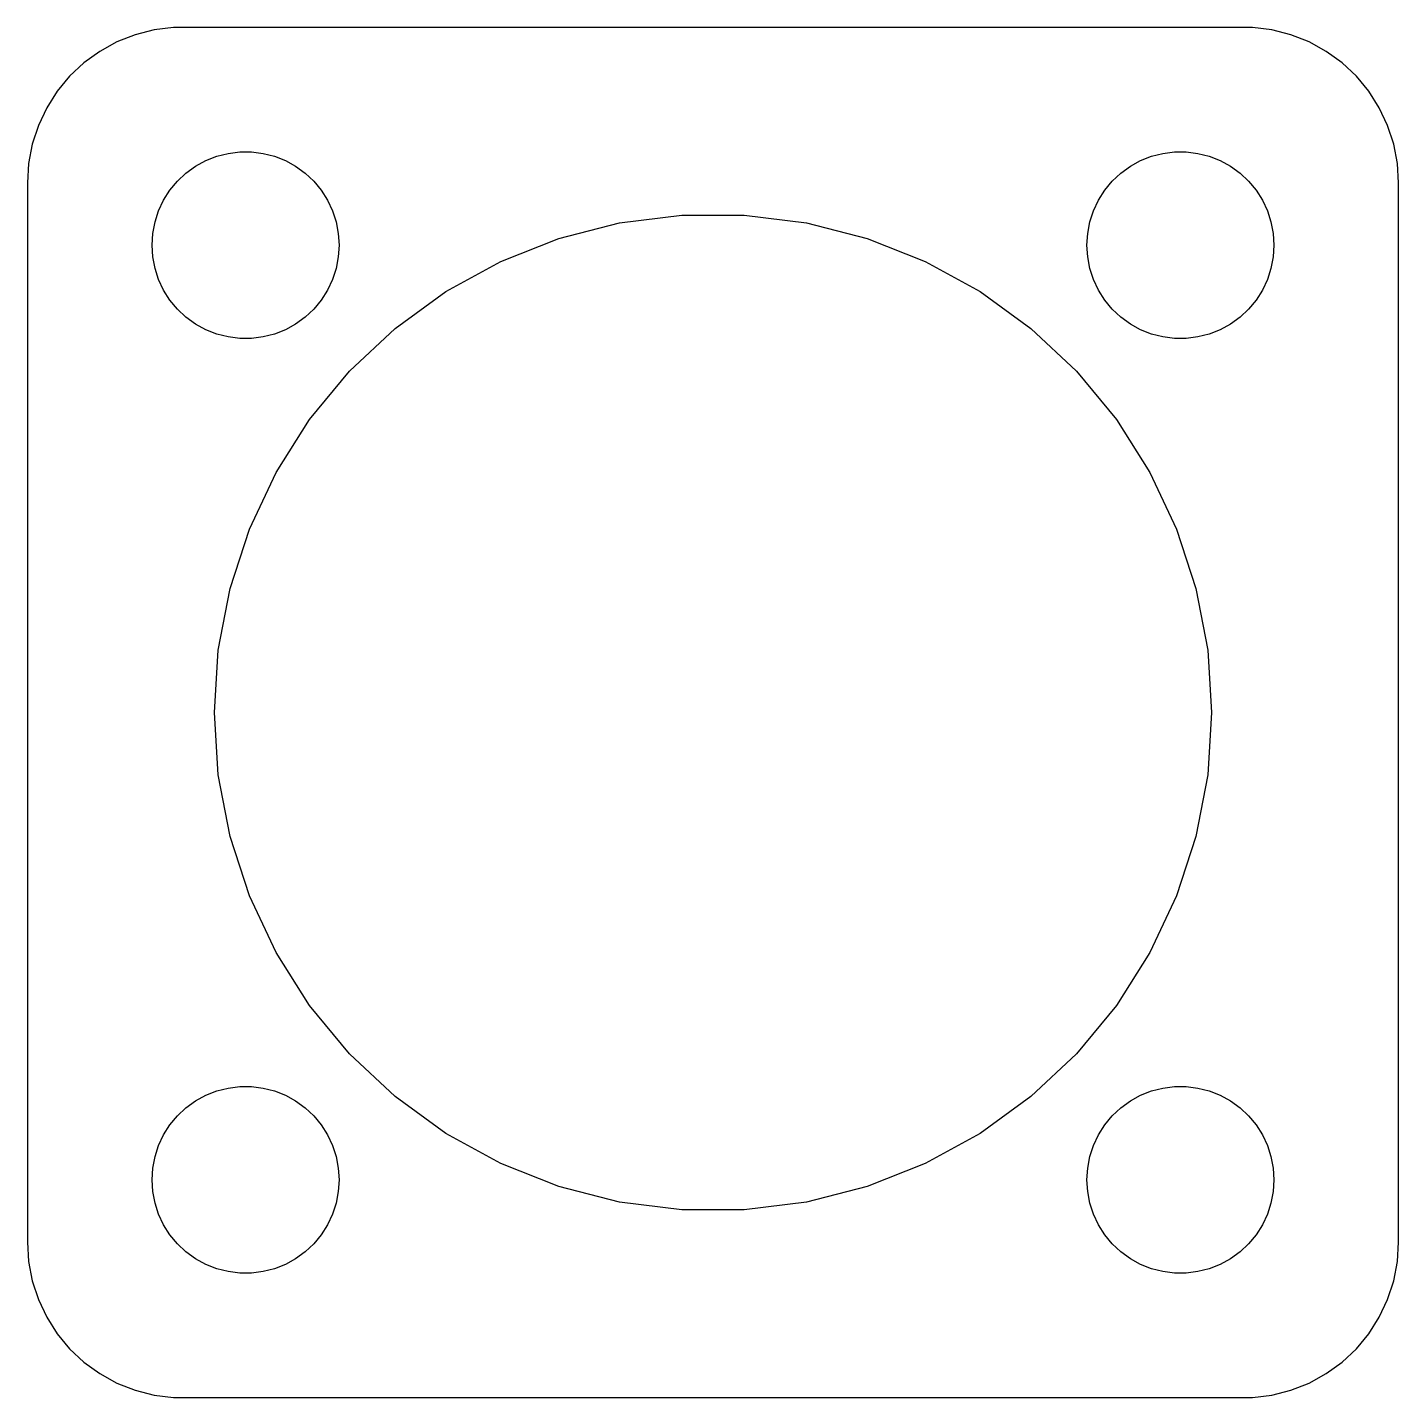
# Model space of a CAD drawing. Header units: metres. Extents: x -22 to 22, y -22 to 22.
import ezdxf

# ---------------------------------------------------------------- set-up
doc = ezdxf.new("R2010")
doc.units = ezdxf.units.M

msp = doc.modelspace()

# ---------------------------------------------------------------- linework, layer by layer
for p, q in [((-18.5451, 21.7553), (-19.1289, 21.5241)), ((-17.9369, 21.9114), (-18.5451, 21.7553)), ((-17.3139, 21.9901), (-17.9369, 21.9114)), ((17.3139, 21.9901), (-17.3139, 21.9901)), ((17.9369, 21.9114), (17.3139, 21.9901)), ((18.5451, 21.7553), (17.9369, 21.9114)), ((19.1289, 21.5241), (18.5451, 21.7553)), ((-19.6791, 21.2216), (-20.1871, 20.8526)), ((-19.1289, 21.5241), (-19.6791, 21.2216)), ((19.6791, 21.2216), (19.1289, 21.5241)), ((20.1871, 20.8526), (19.6791, 21.2216)), ((-20.1871, 20.8526), (-20.6448, 20.4227)), ((20.6448, 20.4227), (20.1871, 20.8526)), ((-20.6448, 20.4227), (-21.0451, 19.9389)), ((21.0451, 19.9389), (20.6448, 20.4227)), ((-21.0451, 19.9389), (-21.3815, 19.4088)), ((21.3815, 19.4088), (21.0451, 19.9389)), ((-21.3815, 19.4088), (-21.6489, 18.8406)), ((21.6489, 18.8406), (21.3815, 19.4088)), ((-21.6489, 18.8406), (-21.8429, 18.2434)), ((21.8429, 18.2434), (21.6489, 18.8406)), ((-21.8429, 18.2434), (-21.9606, 17.6267)), ((21.9606, 17.6267), (21.8429, 18.2434)), ((-21.9606, 17.6267), (-22, 17)), ((-16.6075, 17.533), (-16.2773, 17.7145)), ((-16.2773, 17.7145), (-15.927, 17.8532)), ((-15.927, 17.8532), (-15.5621, 17.9469)), ((-15.5621, 17.9469), (-15.1884, 17.9941)), ((-15.1884, 17.9941), (-14.8116, 17.9941)), ((-14.8116, 17.9941), (-14.4379, 17.9469)), ((-14.4379, 17.9469), (-14.0729, 17.8532)), ((-14.0729, 17.8532), (-13.7227, 17.7145)), ((-13.7227, 17.7145), (-13.3925, 17.533)), ((13.3925, 17.533), (13.7227, 17.7145)), ((13.7227, 17.7145), (14.0729, 17.8532)), ((14.0729, 17.8532), (14.4379, 17.9469)), ((14.4379, 17.9469), (14.8116, 17.9941)), ((14.8116, 17.9941), (15.1884, 17.9941)), ((15.1884, 17.9941), (15.5621, 17.9469)), ((15.5621, 17.9469), (15.927, 17.8532)), ((15.927, 17.8532), (16.2773, 17.7145)), ((16.2773, 17.7145), (16.6075, 17.533)), ((22, 17), (21.9606, 17.6267)), ((-17.1869, 17.0536), (-16.9123, 17.3115)), ((-16.9123, 17.3115), (-16.6075, 17.533)), ((-13.3925, 17.533), (-13.0877, 17.3115)), ((-13.0877, 17.3115), (-12.8131, 17.0536)), ((12.8131, 17.0536), (13.0877, 17.3115)), ((13.0877, 17.3115), (13.3925, 17.533)), ((16.6075, 17.533), (16.9123, 17.3115)), ((16.9123, 17.3115), (17.1869, 17.0536)), ((-22, 17), (-22, -17)), ((-17.6289, 16.4453), (-17.427, 16.7634)), ((-17.427, 16.7634), (-17.1869, 17.0536)), ((-12.8131, 17.0536), (-12.5729, 16.7634)), ((-12.5729, 16.7634), (-12.3711, 16.4453)), ((12.3711, 16.4453), (12.5729, 16.7634)), ((12.5729, 16.7634), (12.8131, 17.0536)), ((17.1869, 17.0536), (17.427, 16.7634)), ((17.427, 16.7634), (17.6289, 16.4453)), ((22, -17), (22, 17)), ((-17.7893, 16.1044), (-17.6289, 16.4453)), ((-12.3711, 16.4453), (-12.2107, 16.1044)), ((12.2107, 16.1044), (12.3711, 16.4453)), ((17.6289, 16.4453), (17.7893, 16.1044)), ((-17.9057, 15.7461), (-17.7893, 16.1044)), ((-12.2107, 16.1044), (-12.0942, 15.7461)), ((-2.99809, 15.7166), (-1.00464, 15.9684)), ((-1.00464, 15.9684), (1.00464, 15.9684)), ((1.00464, 15.9684), (2.99809, 15.7166)), ((12.0942, 15.7461), (12.2107, 16.1044)), ((17.7893, 16.1044), (17.9057, 15.7461)), ((-17.9763, 15.376), (-17.9057, 15.7461)), ((-12.0942, 15.7461), (-12.0237, 15.376)), ((-4.94426, 15.2169), (-2.99809, 15.7166)), ((2.99809, 15.7166), (4.94426, 15.2169)), ((12.0237, 15.376), (12.0942, 15.7461)), ((17.9057, 15.7461), (17.9763, 15.376)), ((-18, 15), (-17.9763, 15.376)), ((-17.9763, 14.624), (-18, 15)), ((-12.0237, 15.376), (-12, 15)), ((-12, 15), (-12.0237, 14.624)), ((-6.81245, 14.4772), (-4.94426, 15.2169)), ((4.94426, 15.2169), (6.81245, 14.4772)), ((12, 15), (12.0237, 15.376)), ((12.0237, 14.624), (12, 15)), ((17.9763, 15.376), (18, 15)), ((18, 15), (17.9763, 14.624)), ((-17.9057, 14.2539), (-17.9763, 14.624)), ((-12.0237, 14.624), (-12.0942, 14.2539)), ((12.0942, 14.2539), (12.0237, 14.624)), ((17.9763, 14.624), (17.9057, 14.2539)), ((-17.7893, 13.8956), (-17.9057, 14.2539)), ((-12.0942, 14.2539), (-12.2107, 13.8956)), ((-8.57323, 13.5092), (-6.81245, 14.4772)), ((6.81245, 14.4772), (8.57323, 13.5092)), ((12.2107, 13.8956), (12.0942, 14.2539)), ((17.9057, 14.2539), (17.7893, 13.8956)), ((-17.6289, 13.5547), (-17.7893, 13.8956)), ((-12.2107, 13.8956), (-12.3711, 13.5547)), ((12.3711, 13.5547), (12.2107, 13.8956)), ((17.7893, 13.8956), (17.6289, 13.5547)), ((-17.427, 13.2366), (-17.6289, 13.5547)), ((-17.1869, 12.9464), (-17.427, 13.2366)), ((-12.5729, 13.2366), (-12.8131, 12.9464)), ((-12.3711, 13.5547), (-12.5729, 13.2366)), ((-10.1988, 12.3282), (-8.57323, 13.5092)), ((8.57323, 13.5092), (10.1988, 12.3282)), ((12.5729, 13.2366), (12.3711, 13.5547)), ((12.8131, 12.9464), (12.5729, 13.2366)), ((17.427, 13.2366), (17.1869, 12.9464)), ((17.6289, 13.5547), (17.427, 13.2366)), ((-16.9123, 12.6884), (-17.1869, 12.9464)), ((-12.8131, 12.9464), (-13.0877, 12.6884)), ((13.0877, 12.6884), (12.8131, 12.9464)), ((17.1869, 12.9464), (16.9123, 12.6884)), ((-16.6075, 12.467), (-16.9123, 12.6884)), ((-16.2773, 12.2855), (-16.6075, 12.467)), ((-13.3925, 12.467), (-13.7227, 12.2855)), ((-13.0877, 12.6884), (-13.3925, 12.467)), ((-11.6635, 10.9527), (-10.1988, 12.3282)), ((10.1988, 12.3282), (11.6635, 10.9527)), ((13.3925, 12.467), (13.0877, 12.6884)), ((13.7227, 12.2855), (13.3925, 12.467)), ((16.6075, 12.467), (16.2773, 12.2855)), ((16.9123, 12.6884), (16.6075, 12.467)), ((-15.927, 12.1468), (-16.2773, 12.2855)), ((-15.5621, 12.0531), (-15.927, 12.1468)), ((-15.1884, 12.0059), (-15.5621, 12.0531)), ((-14.8116, 12.0059), (-15.1884, 12.0059)), ((-14.4379, 12.0531), (-14.8116, 12.0059)), ((-14.0729, 12.1468), (-14.4379, 12.0531)), ((-13.7227, 12.2855), (-14.0729, 12.1468)), ((14.0729, 12.1468), (13.7227, 12.2855)), ((14.4379, 12.0531), (14.0729, 12.1468)), ((14.8116, 12.0059), (14.4379, 12.0531)), ((15.1884, 12.0059), (14.8116, 12.0059)), ((15.5621, 12.0531), (15.1884, 12.0059)), ((15.927, 12.1468), (15.5621, 12.0531)), ((16.2773, 12.2855), (15.927, 12.1468)), ((-12.9443, 9.40456), (-11.6635, 10.9527)), ((11.6635, 10.9527), (12.9443, 9.40456)), ((-14.0209, 7.70805), (-12.9443, 9.40456)), ((12.9443, 9.40456), (14.0209, 7.70805)), ((-14.8764, 5.88998), (-14.0209, 7.70805)), ((14.0209, 7.70805), (14.8764, 5.88998)), ((-15.4973, 3.97903), (-14.8764, 5.88998)), ((14.8764, 5.88998), (15.4973, 3.97903)), ((-15.8738, 2.00533), (-15.4973, 3.97903)), ((15.4973, 3.97903), (15.8738, 2.00533)), ((-16, 0), (-15.8738, 2.00533)), ((15.8738, 2.00533), (16, 0)), ((-15.8738, -2.00533), (-16, 0)), ((16, 0), (15.8738, -2.00533)), ((-15.4973, -3.97903), (-15.8738, -2.00533)), ((15.8738, -2.00533), (15.4973, -3.97903)), ((-14.8764, -5.88998), (-15.4973, -3.97903)), ((15.4973, -3.97903), (14.8764, -5.88998)), ((-14.0209, -7.70805), (-14.8764, -5.88998)), ((14.8764, -5.88998), (14.0209, -7.70805)), ((-12.9443, -9.40456), (-14.0209, -7.70805)), ((14.0209, -7.70805), (12.9443, -9.40456)), ((-11.6635, -10.9527), (-12.9443, -9.40456)), ((12.9443, -9.40456), (11.6635, -10.9527)), ((-10.1988, -12.3282), (-11.6635, -10.9527)), ((11.6635, -10.9527), (10.1988, -12.3282)), ((-16.6075, -12.467), (-16.2773, -12.2855)), ((-16.2773, -12.2855), (-15.927, -12.1468)), ((-15.927, -12.1468), (-15.5621, -12.0531)), ((-15.5621, -12.0531), (-15.1884, -12.0059)), ((-15.1884, -12.0059), (-14.8116, -12.0059)), ((-14.8116, -12.0059), (-14.4379, -12.0531)), ((-14.4379, -12.0531), (-14.0729, -12.1468)), ((-14.0729, -12.1468), (-13.7227, -12.2855)), ((-13.7227, -12.2855), (-13.3925, -12.467)), ((13.3925, -12.467), (13.7227, -12.2855)), ((13.7227, -12.2855), (14.0729, -12.1468)), ((14.0729, -12.1468), (14.4379, -12.0531)), ((14.4379, -12.0531), (14.8116, -12.0059)), ((14.8116, -12.0059), (15.1884, -12.0059)), ((15.1884, -12.0059), (15.5621, -12.0531)), ((15.5621, -12.0531), (15.927, -12.1468)), ((15.927, -12.1468), (16.2773, -12.2855)), ((16.2773, -12.2855), (16.6075, -12.467)), ((-17.1869, -12.9464), (-16.9123, -12.6884)), ((-16.9123, -12.6884), (-16.6075, -12.467)), ((-13.3925, -12.467), (-13.0877, -12.6884)), ((-13.0877, -12.6884), (-12.8131, -12.9464)), ((-8.57323, -13.5092), (-10.1988, -12.3282)), ((10.1988, -12.3282), (8.57323, -13.5092)), ((12.8131, -12.9464), (13.0877, -12.6884)), ((13.0877, -12.6884), (13.3925, -12.467)), ((16.6075, -12.467), (16.9123, -12.6884)), ((16.9123, -12.6884), (17.1869, -12.9464)), ((-17.427, -13.2366), (-17.1869, -12.9464)), ((-12.8131, -12.9464), (-12.5729, -13.2366)), ((12.5729, -13.2366), (12.8131, -12.9464)), ((17.1869, -12.9464), (17.427, -13.2366)), ((-17.7893, -13.8956), (-17.6289, -13.5547)), ((-17.6289, -13.5547), (-17.427, -13.2366)), ((-12.5729, -13.2366), (-12.3711, -13.5547)), ((-12.3711, -13.5547), (-12.2107, -13.8956)), ((-6.81245, -14.4772), (-8.57323, -13.5092)), ((8.57323, -13.5092), (6.81245, -14.4772)), ((12.2107, -13.8956), (12.3711, -13.5547)), ((12.3711, -13.5547), (12.5729, -13.2366)), ((17.427, -13.2366), (17.6289, -13.5547)), ((17.6289, -13.5547), (17.7893, -13.8956)), ((-17.9057, -14.2539), (-17.7893, -13.8956)), ((-12.2107, -13.8956), (-12.0942, -14.2539)), ((12.0942, -14.2539), (12.2107, -13.8956)), ((17.7893, -13.8956), (17.9057, -14.2539)), ((-17.9763, -14.624), (-17.9057, -14.2539)), ((-12.0942, -14.2539), (-12.0237, -14.624)), ((-4.94426, -15.2169), (-6.81245, -14.4772)), ((6.81245, -14.4772), (4.94426, -15.2169)), ((12.0237, -14.624), (12.0942, -14.2539)), ((17.9057, -14.2539), (17.9763, -14.624)), ((-18, -15), (-17.9763, -14.624)), ((-12.0237, -14.624), (-12, -15)), ((12, -15), (12.0237, -14.624)), ((17.9763, -14.624), (18, -15)), ((-17.9763, -15.376), (-18, -15)), ((-17.9057, -15.7461), (-17.9763, -15.376)), ((-12.0237, -15.376), (-12.0942, -15.7461)), ((-12, -15), (-12.0237, -15.376)), ((-2.99809, -15.7166), (-4.94426, -15.2169)), ((4.94426, -15.2169), (2.99809, -15.7166)), ((12.0237, -15.376), (12, -15)), ((12.0942, -15.7461), (12.0237, -15.376)), ((17.9763, -15.376), (17.9057, -15.7461)), ((18, -15), (17.9763, -15.376)), ((-17.7893, -16.1044), (-17.9057, -15.7461)), ((-12.0942, -15.7461), (-12.2107, -16.1044)), ((-1.00464, -15.9684), (-2.99809, -15.7166)), ((2.99809, -15.7166), (1.00464, -15.9684)), ((12.2107, -16.1044), (12.0942, -15.7461)), ((17.9057, -15.7461), (17.7893, -16.1044)), ((-17.6289, -16.4453), (-17.7893, -16.1044)), ((-12.2107, -16.1044), (-12.3711, -16.4453)), ((1.00464, -15.9684), (-1.00464, -15.9684)), ((12.3711, -16.4453), (12.2107, -16.1044)), ((17.7893, -16.1044), (17.6289, -16.4453)), ((-17.427, -16.7634), (-17.6289, -16.4453)), ((-12.3711, -16.4453), (-12.5729, -16.7634)), ((12.5729, -16.7634), (12.3711, -16.4453)), ((17.6289, -16.4453), (17.427, -16.7634)), ((-22, -17), (-21.9606, -17.6267)), ((-17.1869, -17.0536), (-17.427, -16.7634)), ((-16.9123, -17.3115), (-17.1869, -17.0536)), ((-12.8131, -17.0536), (-13.0877, -17.3115)), ((-12.5729, -16.7634), (-12.8131, -17.0536)), ((12.8131, -17.0536), (12.5729, -16.7634)), ((13.0877, -17.3115), (12.8131, -17.0536)), ((17.1869, -17.0536), (16.9123, -17.3115)), ((17.427, -16.7634), (17.1869, -17.0536)), ((21.9606, -17.6267), (22, -17)), ((-16.6075, -17.533), (-16.9123, -17.3115)), ((-16.2773, -17.7145), (-16.6075, -17.533)), ((-13.3925, -17.533), (-13.7227, -17.7145)), ((-13.0877, -17.3115), (-13.3925, -17.533)), ((13.3925, -17.533), (13.0877, -17.3115)), ((13.7227, -17.7145), (13.3925, -17.533)), ((16.6075, -17.533), (16.2773, -17.7145)), ((16.9123, -17.3115), (16.6075, -17.533)), ((-21.9606, -17.6267), (-21.8429, -18.2434)), ((-15.927, -17.8532), (-16.2773, -17.7145)), ((-15.5621, -17.9469), (-15.927, -17.8532)), ((-15.1884, -17.9941), (-15.5621, -17.9469)), ((-14.8116, -17.9941), (-15.1884, -17.9941)), ((-14.4379, -17.9469), (-14.8116, -17.9941)), ((-14.0729, -17.8532), (-14.4379, -17.9469)), ((-13.7227, -17.7145), (-14.0729, -17.8532)), ((14.0729, -17.8532), (13.7227, -17.7145)), ((14.4379, -17.9469), (14.0729, -17.8532)), ((14.8116, -17.9941), (14.4379, -17.9469)), ((15.1884, -17.9941), (14.8116, -17.9941)), ((15.5621, -17.9469), (15.1884, -17.9941)), ((15.927, -17.8532), (15.5621, -17.9469)), ((16.2773, -17.7145), (15.927, -17.8532)), ((21.8429, -18.2434), (21.9606, -17.6267)), ((-21.8429, -18.2434), (-21.6489, -18.8406)), ((21.6489, -18.8406), (21.8429, -18.2434)), ((-21.6489, -18.8406), (-21.3815, -19.4088)), ((21.3815, -19.4088), (21.6489, -18.8406)), ((-21.3815, -19.4088), (-21.0451, -19.9389)), ((21.0451, -19.9389), (21.3815, -19.4088)), ((-21.0451, -19.9389), (-20.6448, -20.4227)), ((20.6448, -20.4227), (21.0451, -19.9389)), ((-20.6448, -20.4227), (-20.1871, -20.8526)), ((20.1871, -20.8526), (20.6448, -20.4227)), ((-20.1871, -20.8526), (-19.6791, -21.2216)), ((19.6791, -21.2216), (20.1871, -20.8526)), ((-19.6791, -21.2216), (-19.1289, -21.5241)), ((-19.1289, -21.5241), (-18.5451, -21.7553)), ((18.5451, -21.7553), (19.1289, -21.5241)), ((19.1289, -21.5241), (19.6791, -21.2216)), ((-18.5451, -21.7553), (-17.9369, -21.9114)), ((-17.9369, -21.9114), (-17.3139, -21.9901)), ((-17.3139, -21.9901), (17.3139, -21.9901)), ((17.3139, -21.9901), (17.9369, -21.9114)), ((17.9369, -21.9114), (18.5451, -21.7553))]:
    msp.add_line(p, q)

doc.saveas('drawing.dxf')
